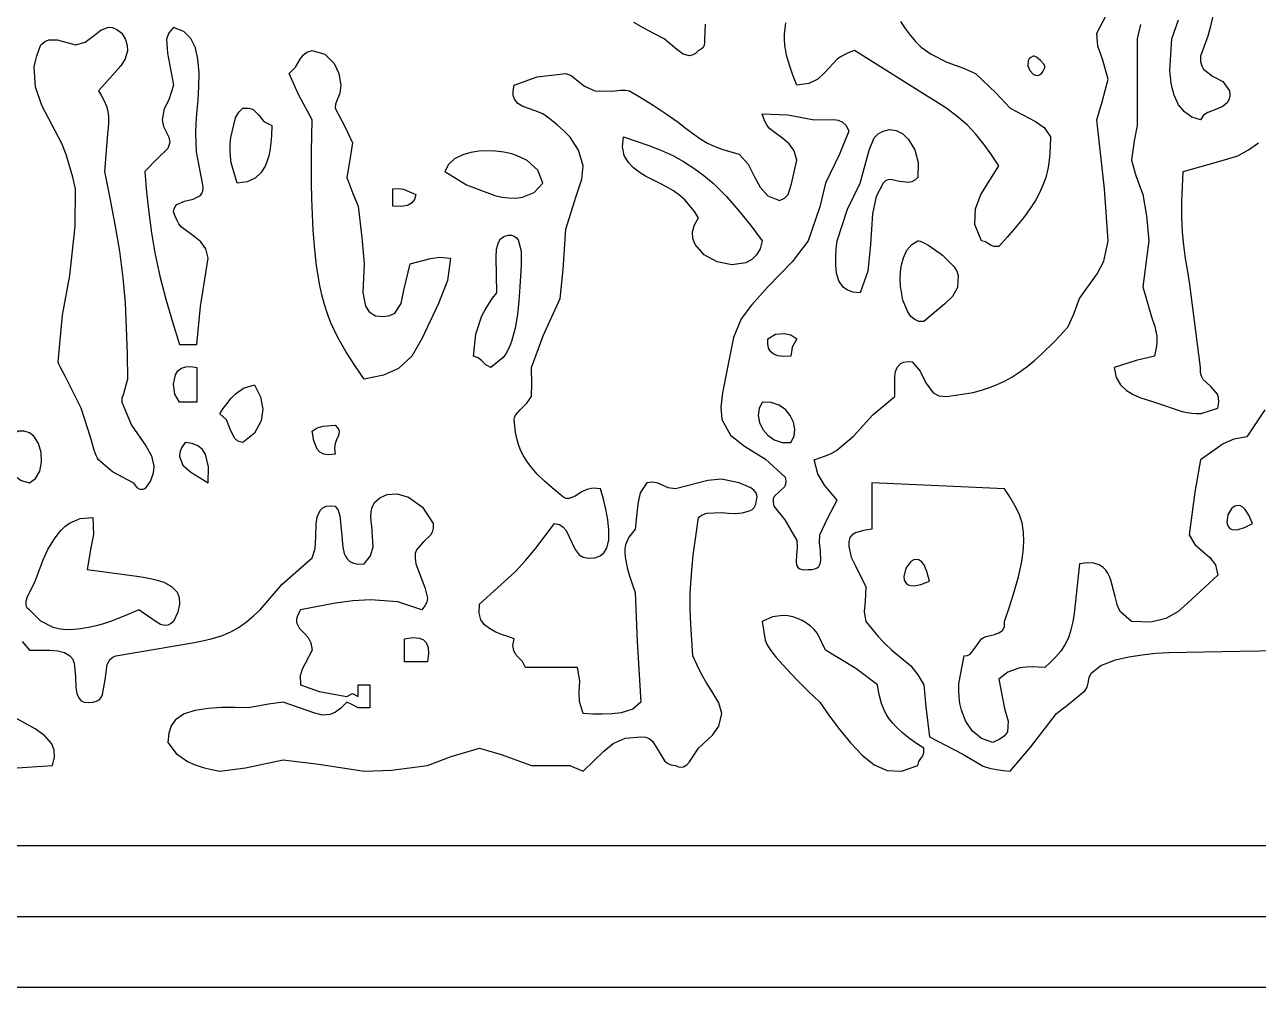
# Model space of a CAD drawing. Extents: x -1323 to 1705, y -706 to 926.
# Drawn here: x 743.27 to 778.02, y 16.67 to 43.8 of the extents above; entities that cross this region are included whole.
import ezdxf

# ---------------------------------------------------------------- set-up
doc = ezdxf.new("R2010")
doc.units = 0
doc.layers.add('CAMADA_1', color=7, linetype='CONTINUOUS')

msp = doc.modelspace()

# ---------------------------------------------------------------- linework, layer by layer
at = {"layer": 'CAMADA_1'}
for points in [[(808.5138, 16.6655), (628.5138, 16.6655), (628.5138, 68.6655), (808.5138, 68.6655), (808.5138, 16.6655)], [(630.5138, 18.6654), (806.5137, 18.6654), (806.5137, 66.6655), (630.5138, 66.6655), (630.5138, 18.6654)], [(804.5138, 20.6655), (804.5138, 64.6655), (632.5138, 64.6655), (632.5138, 20.6655), (804.5138, 20.6655)], [(746.6494, 30.7207), (746.5974, 30.703), (746.5531, 30.6966), (746.5154, 30.7), (746.4689, 30.7194), (746.4327, 30.7511), (746.3709, 30.8365), (746.3488, 30.8645), (746.3244, 30.8833), (745.7367, 31.202), (745.3488, 31.5336), (745.3145, 31.5823), (745.2802, 31.6538), (745.2256, 31.8066), (745.1188, 32.1762), (744.861, 32.9964), (744.4192, 33.875), (744.2655, 34.1549), (744.2292, 34.2357), (744.2111, 34.297), (744.3282, 35.6177), (744.5361, 36.7354), (744.6925, 38.1262), (744.6987, 39.1739), (744.6188, 39.5), (744.5319, 39.8231), (744.4311, 40.1403), (744.3093, 40.4488), (743.7633, 41.5046), (743.5733, 42.0424), (743.5373, 42.6098), (743.5664, 42.7699), (743.6104, 42.9273), (743.6644, 43.083), (743.7233, 43.2378), (743.8368, 43.3313), (743.9505, 43.3791), (744.1825, 43.376), (744.6987, 43.2378), (744.9731, 43.3117), (745.1991, 43.4784), (745.408, 43.6491), (745.6299, 43.7347), (745.7408, 43.7222), (745.8631, 43.6676), (745.9992, 43.5629), (746.1037, 43.385), (746.1552, 43.2183), (746.1609, 43.0615), (746.0996, 42.843), (745.9761, 42.6414), (745.3488, 41.9372), (745.431, 41.7966), (745.5066, 41.6545), (745.5687, 41.5097), (745.6109, 41.3606), (745.6286, 41.2069), (745.6271, 41.0493), (745.6136, 40.8895), (745.5954, 40.7291), (745.5117, 39.6615), (745.665, 38.916), (745.8091, 38.1695), (745.9346, 37.4209), (746.0324, 36.6693), (746.0935, 35.9574), (746.1299, 35.2429), (746.1499, 34.5265), (746.1616, 33.8093), (746.0486, 33.3972), (746.0073, 33.2655), (745.9992, 33.1592), (746.2801, 32.5103), (746.6825, 31.9343), (746.8356, 31.6517), (746.9062, 31.3611), (746.8888, 31.1586), (746.807, 30.946), (746.6494, 30.7207)], [(747.625, 34.7848), (748.1123, 34.7848), (748.2175, 35.8575), (748.4378, 37.2232), (748.3679, 37.4872), (748.2261, 37.6792), (748.0415, 37.8286), (747.6758, 38.0999), (747.6071, 38.193), (747.5515, 38.2971), (747.5047, 38.4085), (747.4622, 38.5236), (747.4755, 38.6119), (747.5077, 38.6813), (747.5559, 38.7347), (747.7669, 38.8285), (748.0139, 38.8862), (748.2161, 38.989), (748.2592, 39.0473), (748.2857, 39.1226), (748.2919, 39.218), (748.2749, 39.3363), (748.1116, 40.2177), (748.0943, 40.4835), (748.092, 40.7506), (748.0997, 41.0187), (748.1123, 41.2872), (748.1494, 41.6742), (748.175, 42.0605), (748.1774, 42.4455), (748.145, 42.8286), (748.0754, 43.1472), (747.9474, 43.4121), (747.7476, 43.6094), (747.4622, 43.7256), (747.3253, 43.5711), (747.2626, 43.3954), (747.2891, 42.9952), (747.4622, 42.1), (747.3265, 41.6833), (747.2004, 41.4287), (747.1372, 41.1245), (747.1763, 40.9303), (747.2621, 40.7658), (747.3289, 40.6311), (747.353, 40.4848), (747.2996, 40.3117), (747.0106, 40.0286), (746.6494, 39.6615), (746.7026, 39.0849), (746.7627, 38.5096), (746.8366, 37.937), (746.9312, 37.3684), (747.0723, 36.7162), (747.2412, 36.0694), (747.4285, 35.4262), (747.625, 34.7848)], [(751.3634, 43.0751), (751.7187, 42.9714), (751.9819, 42.7091), (752.1152, 42.4253), (752.1762, 42.1), (752.1478, 41.8704), (752.0713, 41.6851), (752.0207, 41.5614), (752.0141, 41.4494), (752.3076, 40.8954), (752.5016, 40.4744), (752.4141, 39.9385), (752.339, 39.4988), (752.5155, 39.0446), (752.664, 38.6861), (752.7606, 37.8038), (752.8268, 37.0605), (752.7925, 36.2554), (752.8655, 35.8642), (752.9747, 35.7099), (753.1518, 35.5976), (753.379, 35.5736), (753.5562, 35.5996), (753.6904, 35.6686), (753.8716, 35.9446), (753.9512, 36.3221), (754.1274, 37.0605), (754.7037, 37.2123), (754.9554, 37.2467), (755.2651, 37.2232), (755.1779, 36.5949), (754.9268, 35.9446), (754.4524, 34.9473), (754.1777, 34.4598), (753.7948, 34.1063), (753.3781, 33.9192), (752.8268, 33.8093), (752.5666, 34.195), (752.3172, 34.5854), (752.0893, 34.985), (751.8937, 35.3984), (751.7957, 35.6546), (751.7118, 35.9166), (751.6406, 36.1834), (751.5809, 36.4543), (751.4904, 37.0045), (751.4292, 37.5601), (751.3946, 38.0079), (751.3706, 38.4548), (751.3556, 38.9009), (751.3481, 39.3464), (751.3467, 39.7914), (751.3497, 40.236), (751.3558, 40.6803), (751.3634, 41.1245), (750.9777, 41.8309), (750.7135, 42.4251), (750.898, 42.6047), (751.032, 42.8348), (751.1131, 42.9443), (751.2192, 43.0288), (751.3634, 43.0751)], [(772.0088, 42.5878), (772.0121, 42.6055), (772.0102, 42.6256), (771.985, 42.6841), (771.8901, 42.7969), (771.7732, 42.8863), (771.7275, 42.9081), (771.7031, 42.914), (771.6836, 42.9127), (771.6145, 42.881), (771.5661, 42.8369), (771.5363, 42.7835), (771.5281, 42.6446), (771.5842, 42.5072), (771.6836, 42.405), (771.7427, 42.3776), (771.8047, 42.3718), (771.8603, 42.388), (771.9139, 42.4273), (771.964, 42.493), (772.0088, 42.5878)], [(749.2506, 39.3363), (749.0841, 39.9043), (749.0608, 40.0821), (749.0527, 40.2621), (749.0575, 40.4431), (749.0729, 40.624), (749.206, 41.181), (749.2978, 41.34), (749.4129, 41.4494), (749.5786, 41.4527), (749.7012, 41.4128), (749.8669, 41.2535), (750.0087, 41.0702), (750.2257, 40.9621), (750.2164, 40.6703), (750.1933, 40.3827), (750.1722, 40.2418), (750.1425, 40.1035), (750.1025, 39.9684), (750.0504, 39.8369), (749.9298, 39.6323), (749.762, 39.4751), (749.5383, 39.3737), (749.2506, 39.3363)], [(766.807, 36.2476), (766.6053, 36.2616), (766.446, 36.3147), (766.3247, 36.401), (766.2031, 36.5803), (766.1399, 36.8015), (766.1156, 37.0266), (766.1157, 37.2536), (766.1321, 37.4818), (766.1566, 37.7107), (766.4496, 38.598), (766.807, 39.3363), (767.0561, 40.2615), (767.1997, 40.6113), (767.3093, 40.7297), (767.4571, 40.7994), (767.6348, 40.8508), (767.8207, 40.8234), (768.0031, 40.726), (768.1695, 40.5673), (768.3455, 40.2762), (768.4428, 39.913), (768.4325, 39.4988), (768.3462, 39.4184), (768.2592, 39.3707), (768.1715, 39.3497), (767.9113, 39.3841), (767.6681, 39.4354), (767.5933, 39.4274), (767.523, 39.3964), (767.4571, 39.3363), (767.2531, 38.9542), (767.1517, 38.4692), (767.0936, 37.6061), (767.023, 36.8543), (766.807, 36.2476)], [(764.0432, 37.7107), (763.9886, 37.486), (763.8878, 37.31), (763.7493, 37.18), (763.5807, 37.0929), (763.1883, 37.0367), (762.776, 37.1181), (762.4105, 37.3143), (762.1578, 37.6022), (762.0944, 37.7733), (762.0841, 37.9588), (762.1349, 38.1556), (762.2551, 38.361), (762.1342, 38.5319), (762.0089, 38.6973), (761.8749, 38.8519), (761.728, 38.9902), (761.5476, 39.1198), (761.3522, 39.2316), (761.1478, 39.334), (760.9405, 39.4356), (760.7569, 39.5331), (760.5819, 39.6418), (760.4216, 39.7667), (760.2822, 39.9128), (760.1587, 40.1161), (760.1072, 40.3547), (760.142, 40.6367), (760.4957, 40.5217), (760.8466, 40.4002), (761.1915, 40.2654), (761.5277, 40.1108), (761.8292, 39.9452), (762.1193, 39.7588), (762.3965, 39.5534), (762.6595, 39.3311), (763.0382, 38.9577), (763.3889, 38.5571), (763.7207, 38.1384), (764.0432, 37.7107)], [(755.1025, 39.6615), (755.7162, 39.2852), (756.5133, 38.9838), (756.7072, 38.9431), (756.9033, 38.9186), (757.1, 38.9157), (757.2957, 38.94), (757.6198, 39.0717), (757.866, 39.3363), (757.7256, 39.7), (757.4204, 39.9721), (757.2108, 40.079), (756.9907, 40.1571), (756.7625, 40.2096), (756.529, 40.2399), (756.2957, 40.2503), (756.0633, 40.2389), (755.8352, 40.2023), (755.6151, 40.1372), (755.3786, 40.0202), (755.2027, 39.8617), (755.1025, 39.6615)], [(753.6396, 38.6861), (753.6396, 39.1739), (753.8063, 39.1888), (753.9355, 39.1665), (754.0423, 39.1216), (754.2898, 39.0113), (754.2473, 38.8718), (754.1653, 38.7715), (754.0471, 38.7077), (753.8644, 38.6757), (753.6396, 38.6861)], [(756.4031, 34.1345), (756.256, 34.2151), (756.142, 34.3287), (756.0448, 34.4101), (755.9153, 34.4595), (755.9804, 35.0772), (756.1461, 35.5942), (756.2362, 35.7655), (756.339, 35.93), (756.4502, 36.0899), (756.5657, 36.2476), (756.5481, 37.2405), (756.5617, 37.4708), (756.6132, 37.6632), (756.6759, 37.763), (756.7669, 37.8345), (756.8907, 37.8733), (756.9834, 37.8693), (757.0602, 37.8435), (757.1222, 37.7977), (757.1713, 37.7344), (757.2564, 37.4221), (757.2586, 37.0202), (757.2159, 36.4103), (757.1893, 36.0192), (757.1495, 35.6303), (757.0834, 35.2456), (756.9777, 34.8674), (756.9328, 34.7476), (756.8803, 34.6315), (756.8182, 34.5218), (756.7445, 34.4213), (756.4031, 34.1345)], [(768.5951, 35.4349), (768.4621, 35.4383), (768.3426, 35.4883), (768.237, 35.5789), (768.1459, 35.7038), (768.0105, 36.0334), (767.9416, 36.4289), (767.9324, 36.631), (767.9412, 36.8333), (767.9705, 37.0327), (768.0232, 37.226), (768.1211, 37.4413), (768.257, 37.6076), (768.4325, 37.7107), (768.4444, 37.7127), (768.4602, 37.7115), (768.4914, 37.7041), (768.5658, 37.6744), (768.7427, 37.577), (769.1235, 37.3033), (769.452, 36.9753), (769.5323, 36.8502), (769.5703, 36.7354), (769.5493, 36.3966), (769.4112, 36.1388), (769.1947, 35.929), (768.5951, 35.4349)], [(764.856, 34.4595), (764.6569, 34.4499), (764.4876, 34.4705), (764.3532, 34.5255), (764.2781, 34.5926), (764.2271, 34.684), (764.2025, 34.8015), (764.2061, 34.9473), (764.4183, 35.0734), (764.6662, 35.1014), (764.8565, 35.0547), (765.0188, 34.9473), (764.892, 34.7098), (764.856, 34.4595)], [(748.1123, 33.1592), (747.625, 33.1592), (747.4953, 33.3872), (747.4543, 33.6671), (747.5139, 33.9333), (747.5852, 34.0409), (747.686, 34.1206), (747.8022, 34.1615), (747.9438, 34.1679), (748.1123, 34.1345), (748.1123, 33.1592)], [(749.4129, 32.0212), (749.2737, 32.0647), (749.1766, 32.1505), (749.0577, 32.3974), (748.954, 32.6593), (748.7627, 32.8339), (748.8628, 32.9824), (748.9668, 33.1277), (749.0788, 33.2665), (749.2026, 33.3955), (749.4315, 33.5601), (749.7379, 33.6467), (749.9131, 33.3089), (749.9761, 32.9653), (749.93, 32.6352), (749.7415, 32.2896), (749.4129, 32.0212)], [(764.856, 32.0212), (764.9423, 32.1995), (764.9642, 32.3961), (764.9275, 32.5966), (764.8369, 32.7867), (764.6979, 32.9523), (764.5158, 33.0792), (764.296, 33.1528), (764.0432, 33.1592), (763.9572, 32.9808), (763.9352, 32.7842), (763.9719, 32.5837), (764.0625, 32.3936), (764.2015, 32.228), (764.3835, 32.1012), (764.6035, 32.0275), (764.856, 32.0212)], [(743.0731, 32.3464), (742.9081, 32.1812), (742.8063, 31.9728), (742.7788, 31.8571), (742.7662, 31.7389), (742.7681, 31.6201), (742.7842, 31.5027), (742.8588, 31.2793), (742.9878, 31.0888), (743.1683, 30.9506), (743.3983, 30.8833), (743.5748, 31.0128), (743.6885, 31.22), (743.7397, 31.4737), (743.729, 31.7427), (743.6565, 31.9957), (743.523, 32.2015), (743.4, 32.297), (743.25, 32.3484), (743.0731, 32.3464)], [(752.0141, 31.6961), (751.8317, 31.6765), (751.6901, 31.6975), (751.5832, 31.7533), (751.5053, 31.8378), (751.4121, 32.0698), (751.3634, 32.3464), (751.5031, 32.4345), (751.6767, 32.4882), (752.0141, 32.5089), (752.0763, 32.4377), (752.1132, 32.377), (752.1292, 32.324), (752.1097, 32.2169), (752.052, 32.0994), (752.0162, 31.9983), (751.9988, 31.8672), (752.0141, 31.6961)], [(748.4378, 30.8833), (748.4461, 31.3387), (748.3582, 31.6978), (748.2697, 31.8328), (748.1472, 31.9339), (747.9874, 31.9978), (747.7874, 32.0212), (747.6856, 31.8784), (747.6331, 31.7469), (747.6236, 31.6259), (747.7263, 31.3878), (747.9435, 31.1904), (748.4378, 30.8833)], [(777.8608, 29.7452), (777.7595, 29.9786), (777.6553, 30.1339), (777.5856, 30.1987), (777.5175, 30.2364), (777.4517, 30.2497), (777.3594, 30.2308), (777.2783, 30.1738), (777.1639, 29.987), (777.1365, 29.7699), (777.1644, 29.6753), (777.2247, 29.6034), (777.2848, 29.573), (777.3615, 29.5603), (777.4567, 29.5682), (777.6355, 29.6252), (777.8608, 29.7452)], [(743.3983, 27.3068), (743.3487, 27.3489), (743.318, 27.3981), (743.3037, 27.4539), (743.3089, 27.5481), (743.3392, 27.6525), (743.5609, 28.1197), (743.6701, 28.4198), (743.7878, 28.7159), (743.9225, 29.0037), (744.0828, 29.2792), (744.1775, 29.4136), (744.2826, 29.5397), (744.3996, 29.6538), (744.5299, 29.7518), (744.8279, 29.8809), (745.1865, 29.908), (745.2053, 29.434), (745.1297, 29.0542), (745.0239, 28.4449), (746.422, 28.2539), (746.6162, 28.226), (746.809, 28.1923), (746.9984, 28.147), (747.1825, 28.0846), (747.4038, 27.9663), (747.5583, 27.8063), (747.6217, 27.6522), (747.631, 27.4658), (747.5802, 27.2435), (747.4622, 26.9818), (747.3778, 26.9134), (747.295, 26.8772), (747.2137, 26.8686), (747.0936, 26.8982), (746.9744, 26.9652), (746.4868, 27.3068), (746.0887, 27.1375), (745.6863, 26.9822), (745.4823, 26.9141), (745.2756, 26.8547), (745.0658, 26.8058), (744.8524, 26.7691), (744.6554, 26.7484), (744.4577, 26.7441), (744.2621, 26.7613), (744.0714, 26.8048), (743.7173, 26.9853), (743.3983, 27.3068)], [(768.7575, 28.1197), (768.6881, 28.3886), (768.6049, 28.5728), (768.5441, 28.6536), (768.4809, 28.7045), (768.4165, 28.7286), (768.3212, 28.7212), (768.232, 28.6709), (768.0909, 28.4838), (768.0334, 28.2511), (768.0482, 28.1439), (768.0987, 28.0569), (768.1548, 28.0152), (768.2303, 27.9902), (768.3269, 27.985), (768.5143, 28.0213), (768.7575, 28.1197)], [(765.8316, 26.1691), (765.5987, 26.6446), (765.5094, 26.7515), (765.4065, 26.8474), (765.2926, 26.9315), (765.17, 27.0034), (765.0399, 27.0628), (764.9048, 27.1077), (764.766, 27.1367), (764.625, 27.1483), (764.3336, 27.11), (764.0432, 26.9818), (764.1305, 26.454), (764.1893, 26.3238), (764.2642, 26.1999), (764.3502, 26.0809), (764.4428, 25.9657), (764.7357, 25.631), (765.0402, 25.3132), (765.3526, 25.0067), (765.6688, 24.7059), (765.9441, 24.3119), (766.2285, 23.9261), (766.5313, 23.5568), (766.8616, 23.2122), (767.1966, 22.941), (767.564, 22.7788), (767.9728, 22.7597), (768.4325, 22.9178), (768.4614, 23.032), (768.5179, 23.1186), (768.5665, 23.1913), (768.598, 23.2813), (768.5951, 23.4056), (768.3925, 23.5405), (768.1941, 23.6805), (768.0041, 23.8308), (767.8269, 23.9964), (767.7222, 24.1127), (767.6266, 24.2368), (767.5424, 24.3682), (767.4719, 24.5062), (767.4095, 24.6712), (767.3625, 24.842), (767.3259, 25.0169), (767.2945, 25.1937), (766.6823, 25.6543), (765.8316, 26.1691)], [(753.9646, 25.844), (753.9646, 26.494), (754.2025, 26.5283), (754.3899, 26.5117), (754.5017, 26.4633), (754.5821, 26.3835), (754.6371, 26.248), (754.6481, 26.0681), (754.6147, 25.844), (753.9646, 25.844)]]:
    msp.add_lwpolyline(points, close=True, dxfattribs=at)
for points in [[(743.1911, 26.416), (743.3983, 26.1691), (743.9758, 26.1746), (744.1997, 26.1557), (744.3911, 26.1042), (744.5361, 26.0065), (744.6121, 25.9216), (744.6586, 25.807), (744.6951, 25.4339), (744.7051, 25.1219), (744.7335, 24.9456), (744.7978, 24.805), (744.8594, 24.7446), (744.9426, 24.7059), (745.0506, 24.6918), (745.1865, 24.7059), (745.2849, 24.7293), (745.3615, 24.7747), (745.4192, 24.8389), (745.4609, 24.919), (745.5305, 25.3371), (745.5906, 25.7648), (745.6781, 25.9211), (745.747, 25.9742), (745.8366, 26.0065), (747.9907, 26.3766), (748.2781, 26.4311), (748.5619, 26.496), (748.8366, 26.5804), (749.097, 26.6935), (749.3111, 26.8214), (749.5139, 26.9711), (749.7092, 27.1353), (749.9007, 27.3068), (750.5185, 28.0284), (751.3634, 28.77), (751.4473, 29.0347), (751.4669, 29.3641), (751.4791, 29.7425), (751.5155, 29.9547), (751.5975, 30.1211), (751.6664, 30.1843), (751.757, 30.2259), (751.8717, 30.2432), (752.0141, 30.233), (752.0944, 30.1123), (752.1447, 29.9615), (752.1936, 29.4982), (752.2274, 29.075), (752.2447, 28.9858), (752.2695, 28.8988), (752.3045, 28.8169), (752.3526, 28.7428), (752.4311, 28.6689), (752.5338, 28.6193), (752.6645, 28.5976), (752.8268, 28.6074), (753.013, 28.8258), (753.0822, 29.0858), (753.0431, 29.6623), (753.027, 29.7988), (753.0196, 29.9353), (753.0277, 30.0694), (753.0583, 30.1989), (753.1358, 30.3452), (753.271, 30.4666), (753.4768, 30.558), (753.7638, 30.5772), (754.0831, 30.4806), (754.4753, 30.198), (754.7773, 29.7452), (754.7776, 29.6097), (754.7511, 29.5009), (754.7034, 29.413), (754.4927, 29.2173), (754.3024, 29.0011), (754.2707, 28.8973), (754.2645, 28.7681), (754.2898, 28.6074), (754.5377, 27.9406), (754.6116, 27.6315), (754.5918, 27.5262), (754.5406, 27.4183), (754.4524, 27.3068), (753.7753, 27.5283), (753.013, 27.5883), (752.5147, 27.557), (752.0204, 27.4922), (751.5288, 27.4051), (751.0385, 27.3068), (750.9643, 27.1621), (750.9288, 27.0445), (750.9257, 26.9488), (751.006, 26.7849), (751.1517, 26.6416), (751.2511, 26.5271), (751.3284, 26.3755), (751.3634, 26.1691), (751.1662, 25.7943), (751.0818, 25.6359), (751.0315, 25.4434), (751.0385, 25.1937), (751.567, 25.0069), (752.339, 24.8685), (752.5016, 24.9498), (752.664, 24.8685), (752.664, 25.1937), (752.9892, 25.1937), (752.9892, 24.5434), (752.664, 24.5434), (752.5016, 24.6248), (752.339, 24.7059), (752.1776, 24.5347), (752.0229, 24.4218), (751.8736, 24.3594), (751.6571, 24.3417), (751.4452, 24.3912), (750.5506, 24.7059), (750.1389, 24.6518), (749.5755, 24.5434), (749.1944, 24.5536), (748.8148, 24.5524), (748.438, 24.5282), (748.0654, 24.4697), (747.7566, 24.3734), (747.5134, 24.2047), (747.3971, 24.0419), (747.3239, 23.8317), (747.2996, 23.568), (747.5373, 23.2548), (747.8515, 23.0298), (748.0687, 22.9335), (748.295, 22.8609), (748.5273, 22.8042), (748.7627, 22.7553), (749.4842, 22.8508), (750.5506, 23.0804), (751.5508, 22.9526), (752.8268, 22.7553), (753.6019, 22.79), (754.6147, 22.9178), (755.2818, 23.1729), (756.0779, 23.4056), (756.6935, 23.2327), (757.5408, 22.9178), (758.2451, 22.9172), (758.629, 22.9156), (759.004, 22.7553), (759.5824, 23.3213), (759.8473, 23.5417), (760.183, 23.6917), (760.6296, 23.7306), (760.7645, 23.7166), (760.8711, 23.6743), (760.9552, 23.6092), (761.1264, 23.3334), (761.2931, 23.0531), (761.3734, 22.9845), (761.4755, 22.9376), (761.6049, 22.9178), (761.6853, 22.8806), (761.7589, 22.8703), (761.8262, 22.883), (761.9173, 22.9368), (761.9976, 23.0211), (762.2551, 23.4056), (762.6456, 23.7761), (762.8261, 24.0252), (762.9055, 24.3809), (762.8273, 24.6896), (762.6246, 25.0117), (762.4717, 25.2505), (762.3359, 25.4978), (762.2115, 25.7507), (762.0927, 26.0065), (762.0601, 26.4503), (762.0332, 26.8939), (762.0177, 27.3371), (762.0193, 27.7797), (762.0492, 28.3128), (762.1039, 28.845), (762.1754, 29.3767), (762.2551, 29.908), (762.3538, 29.9838), (762.4837, 30.0281), (762.9062, 30.0495), (763.0995, 30.0358), (763.2926, 30.0271), (763.4817, 30.0385), (763.663, 30.0851), (763.7502, 30.1299), (763.8177, 30.1944), (763.8623, 30.2819), (763.8806, 30.3955), (763.899, 30.4718), (763.8947, 30.5404), (763.8713, 30.6015), (763.8084, 30.6804), (763.7228, 30.7449), (763.3931, 30.8833), (762.8988, 30.9942), (762.509, 30.956), (761.6049, 30.7207), (761.3992, 30.7486), (761.2337, 30.8186), (761.1031, 30.878), (760.9619, 30.9086), (760.7922, 30.8833), (760.6031, 30.601), (760.5375, 30.2948), (760.467, 29.5828), (760.2872, 29.3601), (760.1959, 29.1358), (760.1796, 29.0247), (760.1777, 28.9119), (760.187, 28.7985), (760.204, 28.6855), (760.2534, 28.4569), (760.3168, 28.2333), (760.3896, 28.0131), (760.467, 27.7946), (760.5251, 26.4107), (760.6296, 24.7059), (760.3969, 24.5094), (760.0714, 24.4059), (759.8042, 24.3736), (759.5373, 24.3637), (759.2706, 24.3686), (759.004, 24.3809), (758.8996, 24.7195), (758.8901, 24.9905), (758.9108, 25.3083), (758.8414, 25.6813), (757.3782, 25.6813), (757.2946, 25.8478), (757.1708, 25.9746), (757.0967, 26.0598), (757.043, 26.1653), (757.0237, 26.3053), (757.053, 26.494), (756.8741, 26.5526), (756.6976, 26.616), (756.5257, 26.6892), (756.3609, 26.7772), (756.2207, 26.8809), (756.1184, 27.0225), (756.0669, 27.2145), (756.0779, 27.4695), (757.0943, 28.3843), (757.3872, 28.7069), (757.6641, 29.0447), (757.9303, 29.3924), (758.1912, 29.7452), (758.3312, 29.7091), (758.4385, 29.6403), (758.5205, 29.5463), (758.6879, 29.1855), (758.773, 29.0063), (758.8917, 28.8608), (759.0016, 28.7948), (759.1452, 28.762), (759.3292, 28.77), (759.478, 28.8255), (759.5879, 28.9182), (759.6635, 29.0426), (759.7217, 29.2773), (759.7262, 29.5538), (759.6952, 29.8488), (759.6405, 30.141), (759.57, 30.4313), (759.4916, 30.7207), (759.282, 30.738), (759.1077, 30.7007), (758.9606, 30.6306), (758.7739, 30.5122), (758.6032, 30.4438), (758.5255, 30.4487), (758.443, 30.4847), (758.3536, 30.558), (758.1291, 30.7425), (757.9106, 30.9328), (757.7039, 31.1344), (757.5151, 31.3532), (757.4115, 31.497), (757.319, 31.6484), (757.2399, 31.8066), (757.1765, 31.9706), (757.1296, 32.1414), (757.0964, 32.316), (757.0724, 32.4931), (757.053, 32.6715), (757.0642, 32.7314), (757.0948, 32.7915), (757.2304, 32.9466), (757.4166, 33.129), (757.5408, 33.3218), (757.5582, 33.6743), (757.5408, 34.1345), (757.8749, 35.0291), (758.3536, 36.0851), (758.4342, 36.8984), (758.5165, 38.036), (758.8011, 38.9654), (758.9637, 39.4443), (759.004, 39.8241), (758.8665, 40.2694), (758.6338, 40.6292), (758.4608, 40.8132), (758.2715, 40.9804), (758.0715, 41.1366), (757.866, 41.2872), (757.6479, 41.3784), (757.2986, 41.4972), (757.1637, 41.5824), (757.0662, 41.7036), (757.0306, 41.81), (757.0244, 41.9411), (757.053, 42.1), (757.703, 42.3304), (758.5165, 42.4251), (758.6593, 42.3683), (758.8121, 42.2486), (759.0398, 42.0693), (759.3292, 41.9372), (759.8063, 41.9289), (760.0552, 41.9568), (760.1921, 41.9598), (760.3046, 41.9372), (760.6545, 41.729), (761.0015, 41.5157), (761.3426, 41.2924), (761.675, 41.0539), (761.8767, 40.8975), (762.0784, 40.7419), (762.2847, 40.5953), (762.5002, 40.4664), (762.7129, 40.3671), (762.9347, 40.285), (763.1624, 40.2142), (763.3931, 40.1491), (763.6501, 39.8696), (763.8327, 39.5157), (763.9913, 39.2193), (764.207, 38.98), (764.531, 38.8488), (764.675, 38.9079), (764.773, 39.013), (764.8753, 39.317), (765.0188, 39.9866), (764.949, 40.2506), (764.8074, 40.4427), (764.6228, 40.592), (764.2569, 40.8634), (764.1882, 40.9565), (764.1326, 41.0606), (764.0857, 41.1721), (764.0432, 41.2872), (764.7675, 41.2606), (765.5064, 41.1245), (766.051, 41.1333), (766.1885, 41.1109), (766.3113, 41.0556), (766.4114, 40.9556), (766.4818, 40.7994), (766.2248, 40.1521), (765.8316, 39.3363), (765.6664, 38.6672), (765.3438, 37.7107), (764.8908, 37.1171), (764.2061, 36.4103), (763.7481, 35.8981), (763.4562, 35.5137), (763.2338, 34.9838), (763.0679, 34.1345), (762.9308, 33.4264), (762.8762, 33.019), (762.9055, 32.6715), (763.1549, 32.2302), (763.549, 31.9191), (764.1419, 31.5573), (764.6936, 31.0458), (764.7103, 30.9342), (764.7032, 30.8466), (764.6767, 30.7781), (764.531, 30.6394), (764.3851, 30.5008), (764.3589, 30.4322), (764.3517, 30.3446), (764.3684, 30.233), (764.6846, 29.8479), (765.0188, 29.2577), (765.0324, 29.0766), (765.0084, 28.8587), (764.9983, 28.6721), (765.015, 28.5709), (765.061, 28.4926), (765.1061, 28.46), (765.1669, 28.4401), (765.2456, 28.4345), (765.3438, 28.4449), (765.4466, 28.4445), (765.5283, 28.4602), (765.5915, 28.4902), (765.6378, 28.533), (765.6774, 28.6061), (765.6962, 28.6944), (765.6859, 28.9614), (765.6568, 29.2099), (765.6688, 29.4203), (765.8936, 29.9027), (766.1566, 30.3955), (765.7973, 30.8231), (765.6113, 31.1377), (765.5064, 31.5336), (765.6704, 31.5885), (765.8321, 31.6477), (765.989, 31.7152), (766.1387, 31.7953), (766.6213, 32.2067), (767.1594, 32.8065), (767.7821, 33.3218), (767.7802, 33.8724), (767.8052, 34.0301), (767.8582, 34.1603), (767.9473, 34.254), (768.0313, 34.2919), (768.1378, 34.3071), (768.2699, 34.297), (768.4959, 34.0352), (768.6519, 33.7035), (768.8607, 33.4246), (769.0233, 33.3434), (769.2453, 33.3218), (769.4937, 33.3545), (769.741, 33.3917), (769.9862, 33.4382), (770.2283, 33.4985), (770.4492, 33.5701), (770.6652, 33.6565), (770.8752, 33.7565), (771.078, 33.8693), (771.2995, 34.0118), (771.5114, 34.1675), (771.7151, 34.3344), (771.9121, 34.5107), (772.291, 34.884), (772.659, 35.2724), (772.8149, 35.619), (772.9842, 36.0851), (773.4841, 36.7826), (773.6737, 37.1382), (773.7969, 37.7107), (773.6887, 39.1774), (773.4717, 41.1245), (773.6219, 41.6234), (773.7969, 42.2623), (773.6365, 42.8348), (773.5032, 43.1987), (773.4717, 43.5629), (773.7414, 44.08)], [(762.4423, 43.8182), (762.4177, 43.4005), (762.4234, 43.3037), (762.4115, 43.2246), (762.3829, 43.162), (762.3292, 43.1085), (762.2551, 43.0751), (762.1638, 42.9887), (762.0768, 42.939), (761.9938, 42.9212), (761.8164, 42.9727), (761.6445, 43.1063), (761.2797, 43.4005), (760.9932, 43.5498), (760.7095, 43.7032), (760.4314, 43.865)], [(767.9447, 43.8879), (768.0753, 43.6925), (768.2117, 43.5031), (768.3598, 43.3257), (768.5255, 43.1663), (768.8083, 42.9701), (769.2453, 42.75), (769.7178, 42.5724), (770.0581, 42.4251), (770.6272, 41.8826), (771.0334, 41.4494), (771.7465, 41.0726), (771.994, 40.8995), (772.1712, 40.6367), (772.1595, 40.3464), (772.1389, 40.0584), (772.1006, 39.7749), (772.0355, 39.4981), (771.9564, 39.2753), (771.8569, 39.0589), (771.7408, 38.8495), (771.6121, 38.6472), (771.4031, 38.3577), (771.1797, 38.0808), (770.9465, 37.8124), (770.7085, 37.5482), (770.584, 37.5453), (770.4941, 37.5768), (770.4214, 37.6254), (770.3346, 37.6818), (770.2207, 37.7107), (770.2207, 37.7107), (770.0378, 38.1706), (770.0564, 38.6073), (770.2087, 39.0145), (770.7085, 39.8241), (770.503, 40.1311), (770.2904, 40.4309), (770.0638, 40.7162), (769.8161, 40.98), (769.541, 41.2186), (769.2451, 41.4355), (768.9359, 41.638), (768.6211, 41.8335), (766.6444, 43.0751), (766.5149, 43.0249), (766.3888, 42.9705), (766.2693, 42.9075), (766.1597, 42.8316), (765.8128, 42.4503), (765.6125, 42.2692), (765.3583, 42.1419), (765.0188, 42.1), (764.9101, 42.3774), (764.8116, 42.6564), (764.7336, 42.9383), (764.6862, 43.2246), (764.6766, 43.3807), (764.6779, 43.5379), (764.6893, 43.6957), (764.7098, 43.8534)], [(774.7042, 43.8112), (774.6097, 43.4005), (774.6066, 42.3544), (774.6097, 40.9621), (774.527, 40.5293), (774.4471, 39.9866), (774.5692, 39.549), (774.7723, 39.0113), (774.8755, 38.4116), (774.9349, 37.7107), (774.8605, 37.1335), (774.7723, 36.4103), (775.0143, 35.5699), (775.1059, 35.2951), (775.1621, 35.0175), (775.1637, 34.8793), (775.1501, 34.74), (775.1264, 34.5999), (775.0975, 34.4595), (774.5773, 34.336), (773.9595, 34.1345), (774.0149, 33.8588), (774.1391, 33.6479), (774.3131, 33.49), (774.4936, 33.3801), (774.6874, 33.2935), (774.8902, 33.2225), (775.0975, 33.1592), (775.8807, 32.9002), (776.0143, 32.8699), (776.1489, 32.8481), (776.2834, 32.8386), (776.4162, 32.8455), (776.8856, 32.9964), (776.9107, 33.1571), (776.9045, 33.2863), (776.8728, 33.3902), (776.6825, 33.6063), (776.472, 33.8022), (776.4243, 33.89), (776.3978, 33.9989), (776.3981, 34.1345), (776.0955, 36.4784), (776.0349, 36.847), (775.9755, 37.2155), (775.924, 37.5845), (775.8872, 37.9545), (775.8686, 38.3797), (775.8709, 38.8062), (775.8871, 39.2336), (775.9103, 39.6615), (776.8454, 39.9279), (777.4447, 40.1063), (777.7422, 40.2728), (778.0236, 40.4744)], [(776.7405, 44.0518), (776.6795, 43.7635), (776.5974, 43.4783), (776.5013, 43.195), (776.3981, 42.9127), (776.3981, 42.7638), (776.4272, 42.644), (776.4806, 42.5484), (776.7347, 42.3553), (777.0237, 42.1971), (777.2109, 41.9372), (777.2175, 41.7951), (777.1934, 41.6837), (777.1441, 41.5976), (777.0332, 41.5052), (776.894, 41.4412), (776.5991, 41.3298), (776.4782, 41.2475), (776.3981, 41.1245), (776.3981, 41.1245), (776.1508, 41.1998), (775.9441, 41.3419), (775.7787, 41.5474), (775.6547, 41.8126), (775.6038, 41.9819), (775.5678, 42.1553), (775.545, 42.3312), (775.5336, 42.5081), (775.5851, 43.4005), (775.7777, 43.9418)], [(778.2063, 32.9446), (777.6984, 32.1837), (777.3355, 32.1171), (777.0354, 31.9884), (776.3981, 31.5336), (776.2343, 30.6243), (776.0726, 29.4203), (776.2326, 29.151), (776.4629, 28.952), (776.6608, 28.786), (776.816, 28.5771), (776.8856, 28.2824), (776.03, 27.4929), (775.7517, 27.2476), (775.4163, 27.0594), (774.9921, 26.9603), (774.4471, 26.9818), (774.1412, 27.255), (774.0873, 27.3524), (774.0475, 27.4591), (774.0172, 27.5712), (773.992, 27.6849), (773.8718, 28.1437), (773.8322, 28.2436), (773.7839, 28.3394), (773.7247, 28.4274), (773.6522, 28.5033), (773.5349, 28.579), (773.3876, 28.6248), (773.2054, 28.6359), (772.9842, 28.6074), (772.8328, 27.2019), (772.7937, 26.9697), (772.7424, 26.7413), (772.6719, 26.5219), (772.575, 26.3168), (772.4583, 26.1433), (772.3203, 25.9824), (772.1681, 25.8297), (772.0088, 25.6813), (771.8315, 25.6928), (771.6546, 25.6987), (771.4785, 25.6934), (771.3036, 25.6713), (770.9664, 25.5532), (770.7085, 25.3562), (770.8737, 24.5215), (770.9767, 24.1707), (770.9536, 23.8726), (770.8756, 23.7587), (770.7426, 23.657), (770.5456, 23.568), (770.2219, 23.6844), (769.9684, 23.8859), (769.7813, 24.1568), (769.658, 24.4815), (769.6168, 24.6658), (769.5916, 24.8532), (769.5822, 25.0419), (769.5881, 25.2303), (769.7329, 26.0065), (769.8308, 26.023), (769.904, 26.0619), (770.0039, 26.1873), (770.2207, 26.494), (770.2805, 26.5277), (770.3573, 26.5535), (770.5876, 26.6103), (770.7137, 26.6554), (770.8146, 26.7246), (770.8727, 26.8295), (770.8708, 26.9818), (771.0127, 27.3954), (771.1465, 27.8126), (771.2641, 28.237), (771.3574, 28.6721), (771.3985, 28.9471), (771.4191, 29.223), (771.4112, 29.4953), (771.3667, 29.7594), (771.2814, 30.0108), (771.163, 30.2527), (771.0224, 30.4883), (770.8708, 30.7207), (769.2307, 30.7971), (767.1319, 30.8833), (767.1319, 29.5828), (766.8956, 29.5464), (766.6718, 29.474), (766.5838, 29.4198), (766.5187, 29.3425), (766.4827, 29.2363), (766.4818, 29.0952), (766.5519, 28.7874), (766.6759, 28.5497), (766.9693, 27.9571), (766.9438, 27.5393), (766.9171, 27.2501), (766.9693, 26.9818), (767.1399, 26.7664), (767.3155, 26.5561), (767.5013, 26.3558), (767.7022, 26.1706), (768.2308, 25.7321), (768.4272, 25.476), (768.5951, 25.1937), (768.6545, 24.5755), (768.7575, 23.7306), (769.6942, 23.2368), (770.2707, 22.903), (770.4527, 22.8432), (770.6422, 22.8031), (770.8366, 22.7759), (771.0334, 22.7553), (771.6104, 23.4423), (772.334, 24.3809), (772.6616, 24.6411), (773.1468, 25.0312), (773.1976, 25.1256), (773.2269, 25.2431), (773.2574, 25.3965), (773.3094, 25.5188), (773.5852, 25.7383), (774.0017, 25.8995), (774.3741, 25.984), (774.7492, 26.0432), (775.1263, 26.0827), (775.5045, 26.1079), (777.5053, 26.1425), (779.1614, 26.1691)], [(741.6209, 22.756), (744.0483, 22.9178), (744.1074, 23.1511), (744.0967, 23.3537), (744.0266, 23.5301), (743.8327, 23.7562), (743.5631, 23.9494), (742.9358, 24.2999)]]:
    msp.add_lwpolyline(points, dxfattribs=at)

doc.saveas('drawing.dxf')
